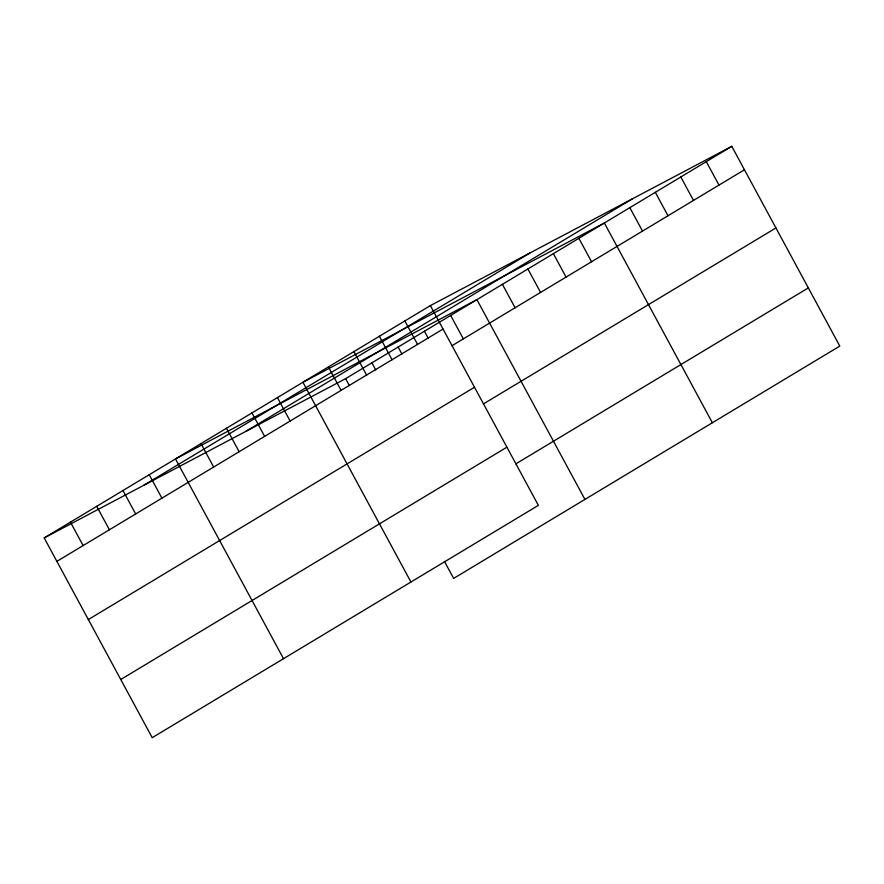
<?xml version="1.0" encoding="UTF-8"?>
<svg xmlns="http://www.w3.org/2000/svg" width="884" height="884" viewBox="0 0 884 884"><rect width="100%" height="100%" fill="white"/><g stroke="black" fill="none" stroke-linecap="round" stroke-linejoin="round"><path stroke-width="1.33" d="M430.364 305.599L538.367 505.361L152.214 737.676L44.2 537.914L430.364 305.599L731.786 146.324L839.8 346.086L453.636 578.401L444.464 561.428M143.672 485.349L529.836 253.045M246.161 431.193L632.314 198.889M44.2 537.914L345.633 378.639L731.786 146.324M56.874 561.362L443.039 329.047M451.923 345.754L744.461 169.761M88.334 619.551L474.498 387.236M483.382 403.944L775.931 227.95M120.754 679.498L506.908 447.182M515.792 463.89L808.341 287.897M706.305 161.65L718.979 185.099M680.813 176.988L693.498 200.436M655.331 192.314L668.006 215.762M629.839 207.652L642.524 231.1M712.371 422.751L604.358 222.989L302.925 382.264L410.938 582.026M578.865 238.315L591.551 261.763M553.384 253.653L566.058 277.101M527.892 268.979L540.577 292.427M502.41 284.317L515.085 307.765M584.932 499.416L476.918 299.643L175.496 458.929L283.51 658.691M450.663 315.444L463.338 338.892M424.408 331.246L428.21 338.274M404.872 320.936L417.557 344.384M398.143 347.036L401.944 354.075M379.391 336.274L392.065 359.711M371.888 362.838L375.689 369.877M353.898 351.6L366.584 375.048M345.633 378.639L349.434 385.667M328.417 366.937L341.091 390.374M277.443 397.601L290.118 421.049M251.951 412.927L264.636 436.376M226.47 428.265L239.144 451.713M200.977 443.602L213.663 467.039M149.241 474.73L161.916 498.178M122.975 490.521L135.65 513.969M96.721 506.322L109.395 529.77M70.455 522.124L83.14 545.561"/></g></svg>
